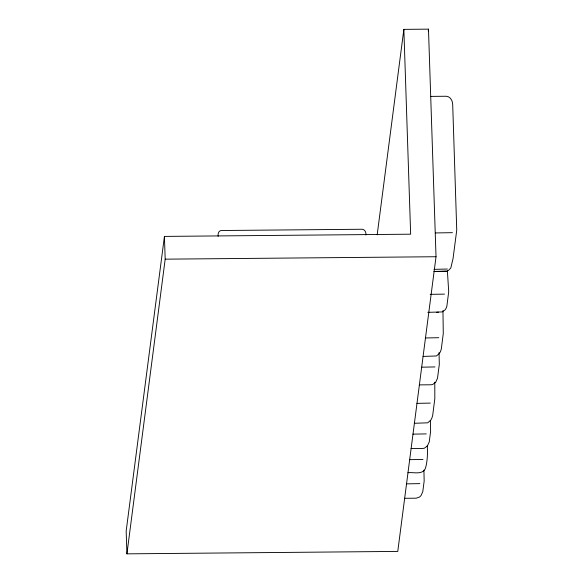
<?xml version="1.0" encoding="UTF-8"?>
<svg xmlns="http://www.w3.org/2000/svg" width="583" height="583" viewBox="0 0 583 583"><rect width="100%" height="100%" fill="white"/><g stroke="black" fill="none" stroke-linecap="round" stroke-linejoin="round"><path stroke-width="0.87" d="M403.859 29.369L410.651 234.191L164.428 236.406L126.168 531.091L126.926 553.85L397.766 551.416L436.026 256.731L428.476 29.15L403.859 29.369L377.179 234.84M126.926 553.85L165.186 259.165L164.428 236.406M428.243 30.95L428.476 29.15M446.389 271.241L433.883 271.583M447.401 269.025L434 269.368M430.298 403.093L416.903 403.37M436.718 312.328L438.423 312.167M438.788 337.703L425.393 337.972M422.981 459.411L409.594 459.674M452.423 232.668L435.443 232.938M434.991 366.94L421.604 367.181M426.297 433.898L412.91 434.138M419.84 483.62L406.453 483.861M444.443 294.131L430.167 294.342M430.91 96.392L446.192 96.253C450.484 96.399 452.816 101.056 452.707 104.904L456.744 230.096L453.049 258.524L450.819 267.983L448.429 270.439L446.833 271.117L434.328 271.452M165.186 259.165L436.026 256.731M427.827 312.335L442.133 311.934L445.12 309.828L446.184 308.152L446.862 306.206L448.706 291.726L447.387 270.957M423.003 356.424L436.412 355.973L439.465 353.393L440.58 351.345L441.309 348.962L443.277 333.534L442.956 310.637M419.308 384.882L430.99 384.78L432.717 384.467L435.727 382.186L437.505 378.265L439.312 364.368L439.035 352.555M414.316 423.287L427.733 422.813L430.808 420.103L431.93 417.945L432.681 415.446L434.831 398.59L434.78 382.193M411.037 448.575L422.719 448.465L424.446 448.152L427.456 445.871L429.234 441.95L430.618 431.325L430.371 420.416M407.896 472.74C413.507 471.931 422.274 475.218 425.364 468.513C427.609 461.073 427.645 453.115 427.288 445.405M404.58 498.297L416.262 498.188L419.607 496.993L421.006 495.594L422.784 491.673L424.162 481.048L423.921 470.182M365.913 235.007C366.226 232.479 365.045 229.491 362.189 229.25L221.103 230.518C218.363 230.934 217.816 234.038 218.18 236.334"/></g></svg>
